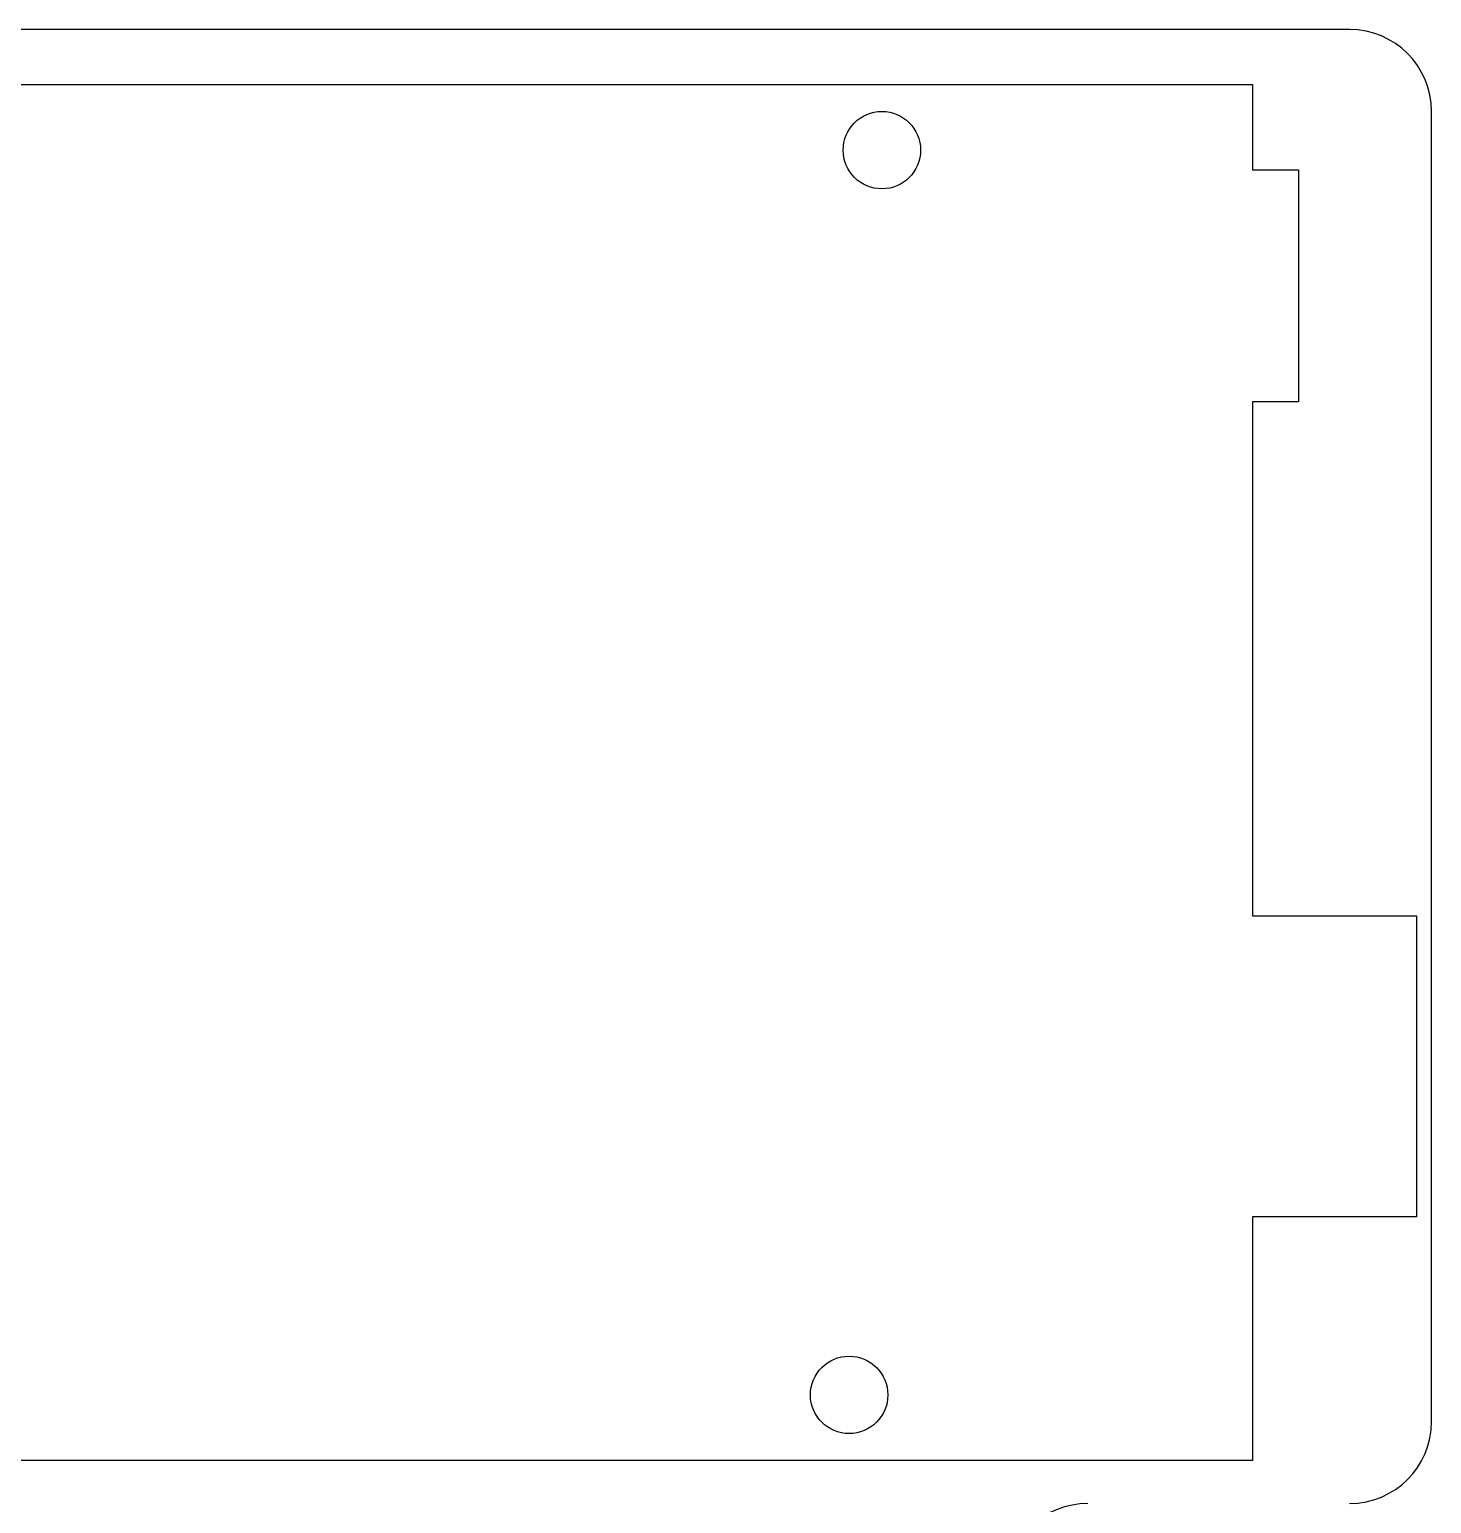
# Model space of a CAD drawing. Extents: x 1149 to 2391, y 365 to 532.
# Drawn here: x 1202.9 to 1257.2, y 423.9 to 481.1 of the extents above; entities that cross this region are included whole.
import ezdxf

# ---------------------------------------------------------------- set-up
doc = ezdxf.new("R2010")
doc.units = 0
doc.layers.get('0').update_dxf_attribs({"linetype": 'CONTINUOUS'})
doc.layers.add('LAYER_1', color=7, linetype='CONTINUOUS')

msp = doc.modelspace()

# ---------------------------------------------------------------- linework, layer by layer
at = {"color": 1}
for centre in [(1235.909, 476.39), (1234.639, 428.13)]:
    msp.add_circle(centre, 1.5, dxfattribs=at)
for centre, start, end in [((1254.039, 477.893), 360, 90), ((1254.039, 427.093), 270, 0), ((1243.892, 420.743), 90, 176.3933)]:
    msp.add_arc(centre, 3.175, start, end, dxfattribs=at)
at = {"layer": 'LAYER_1', "color": 1}
for points in [[(1254.04, 481.068, 0), (1253.61, 481.068, 0), (1253.16, 481.068, 0), (1252.68, 481.068, 0), (1252.18, 481.068, 0), (1251.66, 481.068, 0), (1251.11, 481.068, 0), (1250.54, 481.068, 0), (1249.95, 481.068, 0), (1249.34, 481.068, 0), (1248.71, 481.068, 0), (1248.05, 481.068, 0), (1247.38, 481.068, 0), (1246.69, 481.068, 0), (1245.98, 481.068, 0), (1245.24, 481.068, 0), (1244.5, 481.068, 0), (1243.73, 481.068, 0), (1242.94, 481.068, 0), (1242.14, 481.068, 0), (1241.32, 481.068, 0), (1240.49, 481.068, 0), (1239.64, 481.068, 0), (1238.77, 481.068, 0), (1237.89, 481.068, 0), (1237, 481.068, 0), (1236.09, 481.068, 0), (1235.17, 481.068, 0), (1234.24, 481.068, 0), (1233.29, 481.068, 0), (1232.33, 481.068, 0), (1231.36, 481.068, 0), (1230.38, 481.068, 0), (1229.39, 481.068, 0), (1228.38, 481.068, 0), (1227.37, 481.068, 0), (1226.35, 481.068, 0), (1225.32, 481.068, 0), (1224.28, 481.068, 0), (1223.23, 481.068, 0), (1222.17, 481.068, 0), (1221.11, 481.068, 0), (1220.04, 481.068, 0), (1218.97, 481.068, 0), (1217.89, 481.068, 0), (1216.8, 481.068, 0), (1215.71, 481.068, 0), (1214.61, 481.068, 0), (1213.51, 481.068, 0), (1212.41, 481.068, 0), (1211.3, 481.068, 0), (1210.19, 481.068, 0), (1209.08, 481.068, 0), (1207.96, 481.068, 0), (1206.85, 481.068, 0), (1205.73, 481.068, 0), (1204.62, 481.068, 0), (1203.5, 481.068, 0), (1202.38, 481.068, 0)], [(1257.21, 427.093, 0), (1257.21, 427.333, 0), (1257.21, 427.581, 0), (1257.21, 427.837, 0), (1257.21, 428.099, 0), (1257.21, 428.369, 0), (1257.21, 428.646, 0), (1257.21, 428.93, 0), (1257.21, 429.221, 0), (1257.21, 429.519, 0), (1257.21, 429.823, 0), (1257.21, 430.134, 0), (1257.21, 430.451, 0), (1257.21, 430.774, 0), (1257.21, 431.104, 0), (1257.21, 431.439, 0), (1257.21, 431.781, 0), (1257.21, 432.128, 0), (1257.21, 432.481, 0), (1257.21, 432.84, 0), (1257.21, 433.204, 0), (1257.21, 433.573, 0), (1257.21, 433.947, 0), (1257.21, 434.327, 0), (1257.21, 434.711, 0), (1257.21, 435.101, 0), (1257.21, 435.495, 0), (1257.21, 435.893, 0), (1257.21, 436.296, 0), (1257.21, 436.703, 0), (1257.21, 437.115, 0), (1257.21, 437.53, 0), (1257.21, 437.95, 0), (1257.21, 438.373, 0), (1257.21, 438.8, 0), (1257.21, 439.231, 0), (1257.21, 439.665, 0), (1257.21, 440.102, 0), (1257.21, 440.543, 0), (1257.21, 440.987, 0), (1257.21, 441.433, 0), (1257.21, 441.883, 0), (1257.21, 442.335, 0), (1257.21, 442.79, 0), (1257.21, 443.248, 0), (1257.21, 443.708, 0), (1257.21, 444.17, 0), (1257.21, 444.634, 0), (1257.21, 445.1, 0), (1257.21, 445.569, 0), (1257.21, 446.038, 0), (1257.21, 446.51, 0), (1257.21, 446.983, 0), (1257.21, 447.458, 0), (1257.21, 447.933, 0), (1257.21, 448.41, 0), (1257.21, 448.888, 0), (1257.21, 449.367, 0), (1257.21, 449.847, 0), (1257.21, 450.327, 0), (1257.21, 450.808, 0), (1257.21, 451.289, 0), (1257.21, 451.771, 0), (1257.21, 452.252, 0), (1257.21, 452.734, 0), (1257.21, 453.216, 0), (1257.21, 453.698, 0), (1257.21, 454.179, 0), (1257.21, 454.66, 0), (1257.21, 455.14, 0), (1257.21, 455.62, 0), (1257.21, 456.099, 0), (1257.21, 456.577, 0), (1257.21, 457.054, 0), (1257.21, 457.529, 0), (1257.21, 458.004, 0), (1257.21, 458.477, 0), (1257.21, 458.948, 0), (1257.21, 459.418, 0), (1257.21, 459.886, 0), (1257.21, 460.353, 0), (1257.21, 460.817, 0), (1257.21, 461.279, 0), (1257.21, 461.739, 0), (1257.21, 462.196, 0), (1257.21, 462.651, 0), (1257.21, 463.104, 0), (1257.21, 463.553, 0), (1257.21, 464, 0), (1257.21, 464.444, 0), (1257.21, 464.885, 0), (1257.21, 465.322, 0), (1257.21, 465.756, 0), (1257.21, 466.187, 0), (1257.21, 466.614, 0), (1257.21, 467.037, 0), (1257.21, 467.457, 0), (1257.21, 467.872, 0), (1257.21, 468.284, 0), (1257.21, 468.691, 0), (1257.21, 469.094, 0), (1257.21, 469.492, 0), (1257.21, 469.886, 0), (1257.21, 470.275, 0), (1257.21, 470.66, 0), (1257.21, 471.039, 0), (1257.21, 471.414, 0), (1257.21, 471.783, 0), (1257.21, 472.147, 0), (1257.21, 472.505, 0), (1257.21, 472.858, 0), (1257.21, 473.206, 0), (1257.21, 473.547, 0), (1257.21, 473.883, 0), (1257.21, 474.213, 0), (1257.21, 474.536, 0), (1257.21, 474.853, 0), (1257.21, 475.164, 0), (1257.21, 475.468, 0), (1257.21, 475.766, 0), (1257.21, 476.057, 0), (1257.21, 476.341, 0), (1257.21, 476.618, 0), (1257.21, 476.888, 0), (1257.21, 477.15, 0), (1257.21, 477.406, 0), (1257.21, 477.653, 0), (1257.21, 477.893, 0)]]:
    msp.add_polyline3d(points, dxfattribs=at)
at = {"layer": 'LAYER_1', "color": 5}
for points in [[(1202.43, 478.93, 0), (1203.6, 478.93, 0), (1204.77, 478.93, 0), (1205.94, 478.93, 0), (1207.1, 478.93, 0), (1208.26, 478.93, 0), (1209.42, 478.93, 0), (1210.57, 478.93, 0), (1211.72, 478.93, 0), (1212.87, 478.93, 0), (1214, 478.93, 0), (1215.13, 478.93, 0), (1216.25, 478.93, 0), (1217.37, 478.93, 0), (1218.48, 478.93, 0), (1219.57, 478.93, 0), (1220.66, 478.93, 0), (1221.74, 478.93, 0), (1222.81, 478.93, 0), (1223.86, 478.93, 0), (1224.91, 478.93, 0), (1225.94, 478.93, 0), (1226.96, 478.93, 0), (1227.96, 478.93, 0), (1228.95, 478.93, 0), (1229.93, 478.93, 0), (1230.89, 478.93, 0), (1231.83, 478.93, 0), (1232.76, 478.93, 0), (1233.67, 478.93, 0), (1234.56, 478.93, 0), (1235.43, 478.93, 0), (1236.29, 478.93, 0), (1237.13, 478.93, 0), (1237.94, 478.93, 0), (1238.74, 478.93, 0), (1239.51, 478.93, 0), (1240.26, 478.93, 0), (1240.99, 478.93, 0), (1241.7, 478.93, 0), (1242.38, 478.93, 0), (1243.04, 478.93, 0), (1243.68, 478.93, 0), (1244.29, 478.93, 0), (1244.87, 478.93, 0), (1245.43, 478.93, 0), (1245.96, 478.93, 0), (1246.46, 478.93, 0), (1246.93, 478.93, 0), (1247.38, 478.93, 0), (1247.79, 478.93, 0), (1248.18, 478.93, 0), (1248.54, 478.93, 0), (1248.86, 478.93, 0), (1249.15, 478.93, 0), (1249.41, 478.93, 0), (1249.64, 478.93, 0), (1249.84, 478.93, 0), (1250, 478.93, 0), (1250.12, 478.93, 0), (1250.21, 478.93, 0), (1250.27, 478.93, 0), (1250.28, 478.93, 0)], [(1250.28, 478.93, 0), (1250.28, 478.93, 0), (1250.28, 478.928, 0), (1250.28, 478.925, 0), (1250.28, 478.921, 0), (1250.28, 478.915, 0), (1250.28, 478.909, 0), (1250.28, 478.901, 0), (1250.28, 478.893, 0), (1250.28, 478.883, 0), (1250.28, 478.872, 0), (1250.28, 478.86, 0), (1250.28, 478.848, 0), (1250.28, 478.834, 0), (1250.28, 478.819, 0), (1250.28, 478.803, 0), (1250.28, 478.786, 0), (1250.28, 478.769, 0), (1250.28, 478.75, 0), (1250.28, 478.731, 0), (1250.28, 478.711, 0), (1250.28, 478.689, 0), (1250.28, 478.667, 0), (1250.28, 478.645, 0), (1250.28, 478.621, 0), (1250.28, 478.597, 0), (1250.28, 478.572, 0), (1250.28, 478.546, 0), (1250.28, 478.52, 0), (1250.28, 478.493, 0), (1250.28, 478.465, 0), (1250.28, 478.436, 0), (1250.28, 478.407, 0), (1250.28, 478.377, 0), (1250.28, 478.347, 0), (1250.28, 478.316, 0), (1250.28, 478.285, 0), (1250.28, 478.253, 0), (1250.28, 478.22, 0), (1250.28, 478.188, 0), (1250.28, 478.154, 0), (1250.28, 478.12, 0), (1250.28, 478.086, 0), (1250.28, 478.051, 0), (1250.28, 478.016, 0), (1250.28, 477.981, 0), (1250.28, 477.945, 0), (1250.28, 477.908, 0), (1250.28, 477.872, 0), (1250.28, 477.835, 0), (1250.28, 477.798, 0), (1250.28, 477.761, 0), (1250.28, 477.723, 0), (1250.28, 477.685, 0), (1250.28, 477.647, 0), (1250.28, 477.609, 0), (1250.28, 477.571, 0), (1250.28, 477.532, 0), (1250.28, 477.493, 0), (1250.28, 477.455, 0), (1250.28, 477.416, 0), (1250.28, 477.377, 0), (1250.28, 477.338, 0), (1250.28, 477.299, 0), (1250.28, 477.26, 0), (1250.28, 477.221, 0), (1250.28, 477.182, 0), (1250.28, 477.143, 0), (1250.28, 477.104, 0), (1250.28, 477.065, 0), (1250.28, 477.027, 0), (1250.28, 476.988, 0), (1250.28, 476.95, 0), (1250.28, 476.912, 0), (1250.28, 476.874, 0), (1250.28, 476.836, 0), (1250.28, 476.798, 0), (1250.28, 476.761, 0), (1250.28, 476.724, 0), (1250.28, 476.687, 0), (1250.28, 476.65, 0), (1250.28, 476.614, 0), (1250.28, 476.578, 0), (1250.28, 476.543, 0), (1250.28, 476.508, 0), (1250.28, 476.473, 0), (1250.28, 476.439, 0), (1250.28, 476.405, 0), (1250.28, 476.371, 0), (1250.28, 476.338, 0), (1250.28, 476.306, 0), (1250.28, 476.274, 0), (1250.28, 476.243, 0), (1250.28, 476.212, 0), (1250.28, 476.181, 0), (1250.28, 476.152, 0), (1250.28, 476.123, 0), (1250.28, 476.094, 0), (1250.28, 476.066, 0), (1250.28, 476.039, 0), (1250.28, 476.013, 0), (1250.28, 475.987, 0), (1250.28, 475.962, 0), (1250.28, 475.938, 0), (1250.28, 475.914, 0), (1250.28, 475.891, 0), (1250.28, 475.869, 0), (1250.28, 475.848, 0), (1250.28, 475.828, 0), (1250.28, 475.809, 0), (1250.28, 475.79, 0), (1250.28, 475.772, 0), (1250.28, 475.756, 0), (1250.28, 475.74, 0), (1250.28, 475.725, 0), (1250.28, 475.711, 0), (1250.28, 475.698, 0), (1250.28, 475.687, 0), (1250.28, 475.676, 0), (1250.28, 475.666, 0), (1250.28, 475.657, 0), (1250.28, 475.65, 0), (1250.28, 475.643, 0), (1250.28, 475.638, 0), (1250.28, 475.634, 0), (1250.28, 475.631, 0), (1250.28, 475.629, 0), (1250.28, 475.628, 0)], [(1250.28, 475.628, 0), (1250.29, 475.628, 0), (1250.29, 475.628, 0), (1250.29, 475.628, 0), (1250.29, 475.628, 0), (1250.29, 475.628, 0), (1250.3, 475.628, 0), (1250.3, 475.628, 0), (1250.31, 475.628, 0), (1250.31, 475.628, 0), (1250.32, 475.628, 0), (1250.32, 475.628, 0), (1250.33, 475.628, 0), (1250.34, 475.628, 0), (1250.34, 475.628, 0), (1250.35, 475.628, 0), (1250.36, 475.628, 0), (1250.37, 475.628, 0), (1250.38, 475.628, 0), (1250.39, 475.628, 0), (1250.4, 475.628, 0), (1250.41, 475.628, 0), (1250.43, 475.628, 0), (1250.44, 475.628, 0), (1250.45, 475.628, 0), (1250.46, 475.628, 0), (1250.48, 475.628, 0), (1250.49, 475.628, 0), (1250.51, 475.628, 0), (1250.52, 475.628, 0), (1250.54, 475.628, 0), (1250.55, 475.628, 0), (1250.57, 475.628, 0), (1250.58, 475.628, 0), (1250.6, 475.628, 0), (1250.62, 475.628, 0), (1250.63, 475.628, 0), (1250.65, 475.628, 0), (1250.67, 475.628, 0), (1250.68, 475.628, 0), (1250.7, 475.628, 0), (1250.72, 475.628, 0), (1250.74, 475.628, 0), (1250.76, 475.628, 0), (1250.78, 475.628, 0), (1250.8, 475.628, 0), (1250.82, 475.628, 0), (1250.83, 475.628, 0), (1250.85, 475.628, 0), (1250.87, 475.628, 0), (1250.89, 475.628, 0), (1250.91, 475.628, 0), (1250.93, 475.628, 0), (1250.96, 475.628, 0), (1250.98, 475.628, 0), (1251, 475.628, 0), (1251.02, 475.628, 0), (1251.04, 475.628, 0), (1251.06, 475.628, 0), (1251.08, 475.628, 0), (1251.1, 475.628, 0), (1251.12, 475.628, 0), (1251.14, 475.628, 0), (1251.16, 475.628, 0), (1251.18, 475.628, 0), (1251.21, 475.628, 0), (1251.23, 475.628, 0), (1251.25, 475.628, 0), (1251.27, 475.628, 0), (1251.29, 475.628, 0), (1251.31, 475.628, 0), (1251.33, 475.628, 0), (1251.35, 475.628, 0), (1251.37, 475.628, 0), (1251.39, 475.628, 0), (1251.41, 475.628, 0), (1251.43, 475.628, 0), (1251.45, 475.628, 0), (1251.47, 475.628, 0), (1251.49, 475.628, 0), (1251.51, 475.628, 0), (1251.53, 475.628, 0), (1251.55, 475.628, 0), (1251.57, 475.628, 0), (1251.59, 475.628, 0), (1251.61, 475.628, 0), (1251.63, 475.628, 0), (1251.64, 475.628, 0), (1251.66, 475.628, 0), (1251.68, 475.628, 0), (1251.7, 475.628, 0), (1251.71, 475.628, 0), (1251.73, 475.628, 0), (1251.75, 475.628, 0), (1251.76, 475.628, 0), (1251.78, 475.628, 0), (1251.8, 475.628, 0), (1251.81, 475.628, 0), (1251.83, 475.628, 0), (1251.84, 475.628, 0), (1251.86, 475.628, 0), (1251.87, 475.628, 0), (1251.88, 475.628, 0), (1251.9, 475.628, 0), (1251.91, 475.628, 0), (1251.92, 475.628, 0), (1251.93, 475.628, 0), (1251.94, 475.628, 0), (1251.96, 475.628, 0), (1251.97, 475.628, 0), (1251.98, 475.628, 0), (1251.98, 475.628, 0), (1251.99, 475.628, 0), (1252, 475.628, 0), (1252.01, 475.628, 0), (1252.02, 475.628, 0), (1252.02, 475.628, 0), (1252.03, 475.628, 0), (1252.04, 475.628, 0), (1252.04, 475.628, 0), (1252.05, 475.628, 0), (1252.05, 475.628, 0), (1252.05, 475.628, 0), (1252.06, 475.628, 0), (1252.06, 475.628, 0), (1252.06, 475.628, 0), (1252.06, 475.628, 0), (1252.06, 475.628, 0)], [(1252.06, 475.628, 0), (1252.06, 475.627, 0), (1252.06, 475.622, 0), (1252.06, 475.613, 0), (1252.06, 475.602, 0), (1252.06, 475.588, 0), (1252.06, 475.57, 0), (1252.06, 475.549, 0), (1252.06, 475.526, 0), (1252.06, 475.499, 0), (1252.06, 475.47, 0), (1252.06, 475.438, 0), (1252.06, 475.403, 0), (1252.06, 475.365, 0), (1252.06, 475.324, 0), (1252.06, 475.282, 0), (1252.06, 475.236, 0), (1252.06, 475.188, 0), (1252.06, 475.138, 0), (1252.06, 475.085, 0), (1252.06, 475.029, 0), (1252.06, 474.972, 0), (1252.06, 474.912, 0), (1252.06, 474.85, 0), (1252.06, 474.786, 0), (1252.06, 474.72, 0), (1252.06, 474.652, 0), (1252.06, 474.582, 0), (1252.06, 474.51, 0), (1252.06, 474.436, 0), (1252.06, 474.36, 0), (1252.06, 474.282, 0), (1252.06, 474.203, 0), (1252.06, 474.122, 0), (1252.06, 474.04, 0), (1252.06, 473.956, 0), (1252.06, 473.87, 0), (1252.06, 473.783, 0), (1252.06, 473.695, 0), (1252.06, 473.605, 0), (1252.06, 473.514, 0), (1252.06, 473.422, 0), (1252.06, 473.328, 0), (1252.06, 473.234, 0), (1252.06, 473.138, 0), (1252.06, 473.041, 0), (1252.06, 472.944, 0), (1252.06, 472.845, 0), (1252.06, 472.746, 0), (1252.06, 472.645, 0), (1252.06, 472.544, 0), (1252.06, 472.443, 0), (1252.06, 472.34, 0), (1252.06, 472.237, 0), (1252.06, 472.134, 0), (1252.06, 472.03, 0), (1252.06, 471.925, 0), (1252.06, 471.82, 0), (1252.06, 471.715, 0), (1252.06, 471.609, 0), (1252.06, 471.504, 0), (1252.06, 471.398, 0), (1252.06, 471.292, 0), (1252.06, 471.185, 0), (1252.06, 471.079, 0), (1252.06, 470.973, 0), (1252.06, 470.867, 0), (1252.06, 470.761, 0), (1252.06, 470.655, 0), (1252.06, 470.55, 0), (1252.06, 470.444, 0), (1252.06, 470.339, 0), (1252.06, 470.235, 0), (1252.06, 470.131, 0), (1252.06, 470.027, 0), (1252.06, 469.924, 0), (1252.06, 469.822, 0), (1252.06, 469.72, 0), (1252.06, 469.619, 0), (1252.06, 469.519, 0), (1252.06, 469.419, 0), (1252.06, 469.321, 0), (1252.06, 469.223, 0), (1252.06, 469.126, 0), (1252.06, 469.031, 0), (1252.06, 468.936, 0), (1252.06, 468.843, 0), (1252.06, 468.75, 0), (1252.06, 468.659, 0), (1252.06, 468.57, 0), (1252.06, 468.481, 0), (1252.06, 468.394, 0), (1252.06, 468.309, 0), (1252.06, 468.225, 0), (1252.06, 468.142, 0), (1252.06, 468.061, 0), (1252.06, 467.982, 0), (1252.06, 467.905, 0), (1252.06, 467.829, 0), (1252.06, 467.755, 0), (1252.06, 467.683, 0), (1252.06, 467.613, 0), (1252.06, 467.544, 0), (1252.06, 467.478, 0), (1252.06, 467.414, 0), (1252.06, 467.352, 0), (1252.06, 467.293, 0), (1252.06, 467.235, 0), (1252.06, 467.18, 0), (1252.06, 467.127, 0), (1252.06, 467.077, 0), (1252.06, 467.029, 0), (1252.06, 466.983, 0), (1252.06, 466.94, 0), (1252.06, 466.9, 0), (1252.06, 466.862, 0), (1252.06, 466.827, 0), (1252.06, 466.795, 0), (1252.06, 466.765, 0), (1252.06, 466.739, 0), (1252.06, 466.715, 0), (1252.06, 466.695, 0), (1252.06, 466.677, 0), (1252.06, 466.663, 0), (1252.06, 466.651, 0), (1252.06, 466.643, 0), (1252.06, 466.638, 0), (1252.06, 466.636, 0)], [(1252.06, 466.636, 0), (1252.06, 466.636, 0), (1252.06, 466.636, 0), (1252.06, 466.636, 0), (1252.06, 466.636, 0), (1252.05, 466.636, 0), (1252.05, 466.636, 0), (1252.05, 466.636, 0), (1252.04, 466.636, 0), (1252.04, 466.636, 0), (1252.03, 466.636, 0), (1252.02, 466.636, 0), (1252.02, 466.636, 0), (1252.01, 466.636, 0), (1252, 466.636, 0), (1251.99, 466.636, 0), (1251.98, 466.636, 0), (1251.98, 466.636, 0), (1251.97, 466.636, 0), (1251.96, 466.636, 0), (1251.94, 466.636, 0), (1251.93, 466.636, 0), (1251.92, 466.636, 0), (1251.91, 466.636, 0), (1251.9, 466.636, 0), (1251.88, 466.636, 0), (1251.87, 466.636, 0), (1251.86, 466.636, 0), (1251.84, 466.636, 0), (1251.83, 466.636, 0), (1251.81, 466.636, 0), (1251.8, 466.636, 0), (1251.78, 466.636, 0), (1251.76, 466.636, 0), (1251.75, 466.636, 0), (1251.73, 466.636, 0), (1251.71, 466.636, 0), (1251.7, 466.636, 0), (1251.68, 466.636, 0), (1251.66, 466.636, 0), (1251.64, 466.636, 0), (1251.63, 466.636, 0), (1251.61, 466.636, 0), (1251.59, 466.636, 0), (1251.57, 466.636, 0), (1251.55, 466.636, 0), (1251.53, 466.636, 0), (1251.51, 466.636, 0), (1251.49, 466.636, 0), (1251.47, 466.636, 0), (1251.45, 466.636, 0), (1251.43, 466.636, 0), (1251.41, 466.636, 0), (1251.39, 466.636, 0), (1251.37, 466.636, 0), (1251.35, 466.636, 0), (1251.33, 466.636, 0), (1251.31, 466.636, 0), (1251.29, 466.636, 0), (1251.27, 466.636, 0), (1251.25, 466.636, 0), (1251.23, 466.636, 0), (1251.21, 466.636, 0), (1251.18, 466.636, 0), (1251.16, 466.636, 0), (1251.14, 466.636, 0), (1251.12, 466.636, 0), (1251.1, 466.636, 0), (1251.08, 466.636, 0), (1251.06, 466.636, 0), (1251.04, 466.636, 0), (1251.02, 466.636, 0), (1251, 466.636, 0), (1250.98, 466.636, 0), (1250.96, 466.636, 0), (1250.93, 466.636, 0), (1250.91, 466.636, 0), (1250.89, 466.636, 0), (1250.87, 466.636, 0), (1250.85, 466.636, 0), (1250.83, 466.636, 0), (1250.82, 466.636, 0), (1250.8, 466.636, 0), (1250.78, 466.636, 0), (1250.76, 466.636, 0), (1250.74, 466.636, 0), (1250.72, 466.636, 0), (1250.7, 466.636, 0), (1250.68, 466.636, 0), (1250.67, 466.636, 0), (1250.65, 466.636, 0), (1250.63, 466.636, 0), (1250.62, 466.636, 0), (1250.6, 466.636, 0), (1250.58, 466.636, 0), (1250.57, 466.636, 0), (1250.55, 466.636, 0), (1250.54, 466.636, 0), (1250.52, 466.636, 0), (1250.51, 466.636, 0), (1250.49, 466.636, 0), (1250.48, 466.636, 0), (1250.46, 466.636, 0), (1250.45, 466.636, 0), (1250.44, 466.636, 0), (1250.43, 466.636, 0), (1250.41, 466.636, 0), (1250.4, 466.636, 0), (1250.39, 466.636, 0), (1250.38, 466.636, 0), (1250.37, 466.636, 0), (1250.36, 466.636, 0), (1250.35, 466.636, 0), (1250.34, 466.636, 0), (1250.34, 466.636, 0), (1250.33, 466.636, 0), (1250.32, 466.636, 0), (1250.32, 466.636, 0), (1250.31, 466.636, 0), (1250.31, 466.636, 0), (1250.3, 466.636, 0), (1250.3, 466.636, 0), (1250.29, 466.636, 0), (1250.29, 466.636, 0), (1250.29, 466.636, 0), (1250.29, 466.636, 0), (1250.29, 466.636, 0), (1250.28, 466.636, 0)], [(1250.28, 466.636, 0), (1250.28, 466.633, 0), (1250.28, 466.622, 0), (1250.28, 466.604, 0), (1250.28, 466.578, 0), (1250.28, 466.546, 0), (1250.28, 466.507, 0), (1250.28, 466.461, 0), (1250.28, 466.409, 0), (1250.28, 466.35, 0), (1250.28, 466.285, 0), (1250.28, 466.214, 0), (1250.28, 466.136, 0), (1250.28, 466.052, 0), (1250.28, 465.963, 0), (1250.28, 465.868, 0), (1250.28, 465.767, 0), (1250.28, 465.66, 0), (1250.28, 465.548, 0), (1250.28, 465.431, 0), (1250.28, 465.309, 0), (1250.28, 465.181, 0), (1250.28, 465.049, 0), (1250.28, 464.911, 0), (1250.28, 464.769, 0), (1250.28, 464.623, 0), (1250.28, 464.472, 0), (1250.28, 464.316, 0), (1250.28, 464.156, 0), (1250.28, 463.992, 0), (1250.28, 463.824, 0), (1250.28, 463.652, 0), (1250.28, 463.477, 0), (1250.28, 463.297, 0), (1250.28, 463.114, 0), (1250.28, 462.928, 0), (1250.28, 462.738, 0), (1250.28, 462.545, 0), (1250.28, 462.349, 0), (1250.28, 462.15, 0), (1250.28, 461.949, 0), (1250.28, 461.744, 0), (1250.28, 461.537, 0), (1250.28, 461.327, 0), (1250.28, 461.115, 0), (1250.28, 460.9, 0), (1250.28, 460.684, 0), (1250.28, 460.465, 0), (1250.28, 460.245, 0), (1250.28, 460.022, 0), (1250.28, 459.798, 0), (1250.28, 459.573, 0), (1250.28, 459.346, 0), (1250.28, 459.117, 0), (1250.28, 458.888, 0), (1250.28, 458.657, 0), (1250.28, 458.425, 0), (1250.28, 458.192, 0), (1250.28, 457.959, 0), (1250.28, 457.725, 0), (1250.28, 457.49, 0), (1250.28, 457.256, 0), (1250.28, 457.02, 0), (1250.28, 456.785, 0), (1250.28, 456.549, 0), (1250.28, 456.314, 0), (1250.28, 456.079, 0), (1250.28, 455.844, 0), (1250.28, 455.609, 0), (1250.28, 455.375, 0), (1250.28, 455.142, 0), (1250.28, 454.909, 0), (1250.28, 454.677, 0), (1250.28, 454.447, 0), (1250.28, 454.217, 0), (1250.28, 453.988, 0), (1250.28, 453.761, 0), (1250.28, 453.536, 0), (1250.28, 453.312, 0), (1250.28, 453.089, 0), (1250.28, 452.869, 0), (1250.28, 452.65, 0), (1250.28, 452.434, 0), (1250.28, 452.219, 0), (1250.28, 452.007, 0), (1250.28, 451.797, 0), (1250.28, 451.59, 0), (1250.28, 451.386, 0), (1250.28, 451.184, 0), (1250.28, 450.985, 0), (1250.28, 450.789, 0), (1250.28, 450.596, 0), (1250.28, 450.406, 0), (1250.28, 450.22, 0), (1250.28, 450.037, 0), (1250.28, 449.857, 0), (1250.28, 449.682, 0), (1250.28, 449.51, 0), (1250.28, 449.342, 0), (1250.28, 449.178, 0), (1250.28, 449.018, 0), (1250.28, 448.863, 0), (1250.28, 448.711, 0), (1250.28, 448.565, 0), (1250.28, 448.423, 0), (1250.28, 448.285, 0), (1250.28, 448.153, 0), (1250.28, 448.025, 0), (1250.28, 447.903, 0), (1250.28, 447.786, 0), (1250.28, 447.674, 0), (1250.28, 447.567, 0), (1250.28, 447.466, 0), (1250.28, 447.371, 0), (1250.28, 447.282, 0), (1250.28, 447.198, 0), (1250.28, 447.121, 0), (1250.28, 447.049, 0), (1250.28, 446.984, 0), (1250.28, 446.925, 0), (1250.28, 446.873, 0), (1250.28, 446.827, 0), (1250.28, 446.788, 0), (1250.28, 446.756, 0), (1250.28, 446.731, 0), (1250.28, 446.712, 0), (1250.28, 446.701, 0), (1250.28, 446.698, 0)], [(1250.28, 446.698, 0), (1250.29, 446.698, 0), (1250.29, 446.698, 0), (1250.3, 446.698, 0), (1250.3, 446.698, 0), (1250.31, 446.698, 0), (1250.33, 446.698, 0), (1250.34, 446.698, 0), (1250.36, 446.698, 0), (1250.38, 446.698, 0), (1250.4, 446.698, 0), (1250.42, 446.698, 0), (1250.44, 446.698, 0), (1250.47, 446.698, 0), (1250.5, 446.698, 0), (1250.53, 446.698, 0), (1250.56, 446.698, 0), (1250.6, 446.698, 0), (1250.63, 446.698, 0), (1250.67, 446.698, 0), (1250.71, 446.698, 0), (1250.75, 446.698, 0), (1250.79, 446.698, 0), (1250.83, 446.698, 0), (1250.88, 446.698, 0), (1250.93, 446.698, 0), (1250.97, 446.698, 0), (1251.02, 446.698, 0), (1251.07, 446.698, 0), (1251.13, 446.698, 0), (1251.18, 446.698, 0), (1251.24, 446.698, 0), (1251.29, 446.698, 0), (1251.35, 446.698, 0), (1251.41, 446.698, 0), (1251.47, 446.698, 0), (1251.53, 446.698, 0), (1251.59, 446.698, 0), (1251.65, 446.698, 0), (1251.71, 446.698, 0), (1251.78, 446.698, 0), (1251.84, 446.698, 0), (1251.91, 446.698, 0), (1251.98, 446.698, 0), (1252.04, 446.698, 0), (1252.11, 446.698, 0), (1252.18, 446.698, 0), (1252.25, 446.698, 0), (1252.32, 446.698, 0), (1252.39, 446.698, 0), (1252.46, 446.698, 0), (1252.53, 446.698, 0), (1252.61, 446.698, 0), (1252.68, 446.698, 0), (1252.75, 446.698, 0), (1252.83, 446.698, 0), (1252.9, 446.698, 0), (1252.97, 446.698, 0), (1253.05, 446.698, 0), (1253.12, 446.698, 0), (1253.2, 446.698, 0), (1253.27, 446.698, 0), (1253.35, 446.698, 0), (1253.42, 446.698, 0), (1253.5, 446.698, 0), (1253.57, 446.698, 0), (1253.65, 446.698, 0), (1253.72, 446.698, 0), (1253.8, 446.698, 0), (1253.87, 446.698, 0), (1253.95, 446.698, 0), (1254.02, 446.698, 0), (1254.09, 446.698, 0), (1254.17, 446.698, 0), (1254.24, 446.698, 0), (1254.31, 446.698, 0), (1254.39, 446.698, 0), (1254.46, 446.698, 0), (1254.53, 446.698, 0), (1254.6, 446.698, 0), (1254.67, 446.698, 0), (1254.74, 446.698, 0), (1254.81, 446.698, 0), (1254.88, 446.698, 0), (1254.94, 446.698, 0), (1255.01, 446.698, 0), (1255.08, 446.698, 0), (1255.14, 446.698, 0), (1255.21, 446.698, 0), (1255.27, 446.698, 0), (1255.33, 446.698, 0), (1255.39, 446.698, 0), (1255.45, 446.698, 0), (1255.51, 446.698, 0), (1255.57, 446.698, 0), (1255.63, 446.698, 0), (1255.68, 446.698, 0), (1255.74, 446.698, 0), (1255.79, 446.698, 0), (1255.84, 446.698, 0), (1255.9, 446.698, 0), (1255.95, 446.698, 0), (1255.99, 446.698, 0), (1256.04, 446.698, 0), (1256.09, 446.698, 0), (1256.13, 446.698, 0), (1256.17, 446.698, 0), (1256.21, 446.698, 0), (1256.25, 446.698, 0), (1256.29, 446.698, 0), (1256.32, 446.698, 0), (1256.36, 446.698, 0), (1256.39, 446.698, 0), (1256.42, 446.698, 0), (1256.45, 446.698, 0), (1256.48, 446.698, 0), (1256.5, 446.698, 0), (1256.52, 446.698, 0), (1256.54, 446.698, 0), (1256.56, 446.698, 0), (1256.58, 446.698, 0), (1256.59, 446.698, 0), (1256.61, 446.698, 0), (1256.62, 446.698, 0), (1256.62, 446.698, 0), (1256.63, 446.698, 0), (1256.63, 446.698, 0), (1256.63, 446.698, 0)], [(1256.63, 446.698, 0), (1256.63, 446.696, 0), (1256.63, 446.689, 0), (1256.63, 446.679, 0), (1256.63, 446.664, 0), (1256.63, 446.645, 0), (1256.63, 446.622, 0), (1256.63, 446.595, 0), (1256.63, 446.565, 0), (1256.63, 446.53, 0), (1256.63, 446.492, 0), (1256.63, 446.45, 0), (1256.63, 446.405, 0), (1256.63, 446.356, 0), (1256.63, 446.304, 0), (1256.63, 446.248, 0), (1256.63, 446.189, 0), (1256.63, 446.127, 0), (1256.63, 446.062, 0), (1256.63, 445.993, 0), (1256.63, 445.921, 0), (1256.63, 445.847, 0), (1256.63, 445.769, 0), (1256.63, 445.689, 0), (1256.63, 445.606, 0), (1256.63, 445.52, 0), (1256.63, 445.432, 0), (1256.63, 445.341, 0), (1256.63, 445.247, 0), (1256.63, 445.152, 0), (1256.63, 445.053, 0), (1256.63, 444.953, 0), (1256.63, 444.85, 0), (1256.63, 444.745, 0), (1256.63, 444.638, 0), (1256.63, 444.529, 0), (1256.63, 444.418, 0), (1256.63, 444.306, 0), (1256.63, 444.191, 0), (1256.63, 444.075, 0), (1256.63, 443.957, 0), (1256.63, 443.837, 0), (1256.63, 443.716, 0), (1256.63, 443.593, 0), (1256.63, 443.469, 0), (1256.63, 443.344, 0), (1256.63, 443.217, 0), (1256.63, 443.089, 0), (1256.63, 442.96, 0), (1256.63, 442.83, 0), (1256.63, 442.699, 0), (1256.63, 442.567, 0), (1256.63, 442.435, 0), (1256.63, 442.301, 0), (1256.63, 442.167, 0), (1256.63, 442.032, 0), (1256.63, 441.896, 0), (1256.63, 441.76, 0), (1256.63, 441.624, 0), (1256.63, 441.487, 0), (1256.63, 441.35, 0), (1256.63, 441.212, 0), (1256.63, 441.075, 0), (1256.63, 440.937, 0), (1256.63, 440.8, 0), (1256.63, 440.662, 0), (1256.63, 440.524, 0), (1256.63, 440.387, 0), (1256.63, 440.25, 0), (1256.63, 440.113, 0), (1256.63, 439.976, 0), (1256.63, 439.84, 0), (1256.63, 439.705, 0), (1256.63, 439.57, 0), (1256.63, 439.436, 0), (1256.63, 439.302, 0), (1256.63, 439.169, 0), (1256.63, 439.037, 0), (1256.63, 438.906, 0), (1256.63, 438.776, 0), (1256.63, 438.648, 0), (1256.63, 438.52, 0), (1256.63, 438.393, 0), (1256.63, 438.268, 0), (1256.63, 438.144, 0), (1256.63, 438.021, 0), (1256.63, 437.9, 0), (1256.63, 437.78, 0), (1256.63, 437.662, 0), (1256.63, 437.546, 0), (1256.63, 437.431, 0), (1256.63, 437.318, 0), (1256.63, 437.207, 0), (1256.63, 437.099, 0), (1256.63, 436.992, 0), (1256.63, 436.887, 0), (1256.63, 436.784, 0), (1256.63, 436.683, 0), (1256.63, 436.585, 0), (1256.63, 436.489, 0), (1256.63, 436.396, 0), (1256.63, 436.305, 0), (1256.63, 436.217, 0), (1256.63, 436.131, 0), (1256.63, 436.048, 0), (1256.63, 435.967, 0), (1256.63, 435.89, 0), (1256.63, 435.815, 0), (1256.63, 435.744, 0), (1256.63, 435.675, 0), (1256.63, 435.61, 0), (1256.63, 435.548, 0), (1256.63, 435.489, 0), (1256.63, 435.433, 0), (1256.63, 435.381, 0), (1256.63, 435.332, 0), (1256.63, 435.286, 0), (1256.63, 435.245, 0), (1256.63, 435.206, 0), (1256.63, 435.172, 0), (1256.63, 435.141, 0), (1256.63, 435.115, 0), (1256.63, 435.092, 0), (1256.63, 435.073, 0), (1256.63, 435.058, 0), (1256.63, 435.048, 0), (1256.63, 435.041, 0), (1256.63, 435.039, 0)], [(1256.63, 435.039, 0), (1256.63, 435.039, 0), (1256.63, 435.039, 0), (1256.62, 435.039, 0), (1256.62, 435.039, 0), (1256.61, 435.039, 0), (1256.59, 435.039, 0), (1256.58, 435.039, 0), (1256.56, 435.039, 0), (1256.54, 435.039, 0), (1256.52, 435.039, 0), (1256.5, 435.039, 0), (1256.48, 435.039, 0), (1256.45, 435.039, 0), (1256.42, 435.039, 0), (1256.39, 435.039, 0), (1256.36, 435.039, 0), (1256.32, 435.039, 0), (1256.29, 435.039, 0), (1256.25, 435.039, 0), (1256.21, 435.039, 0), (1256.17, 435.039, 0), (1256.13, 435.039, 0), (1256.09, 435.039, 0), (1256.04, 435.039, 0), (1255.99, 435.039, 0), (1255.95, 435.039, 0), (1255.9, 435.039, 0), (1255.84, 435.039, 0), (1255.79, 435.039, 0), (1255.74, 435.039, 0), (1255.68, 435.039, 0), (1255.63, 435.039, 0), (1255.57, 435.039, 0), (1255.51, 435.039, 0), (1255.45, 435.039, 0), (1255.39, 435.039, 0), (1255.33, 435.039, 0), (1255.27, 435.039, 0), (1255.21, 435.039, 0), (1255.14, 435.039, 0), (1255.08, 435.039, 0), (1255.01, 435.039, 0), (1254.94, 435.039, 0), (1254.88, 435.039, 0), (1254.81, 435.039, 0), (1254.74, 435.039, 0), (1254.67, 435.039, 0), (1254.6, 435.039, 0), (1254.53, 435.039, 0), (1254.46, 435.039, 0), (1254.39, 435.039, 0), (1254.31, 435.039, 0), (1254.24, 435.039, 0), (1254.17, 435.039, 0), (1254.09, 435.039, 0), (1254.02, 435.039, 0), (1253.95, 435.039, 0), (1253.87, 435.039, 0), (1253.8, 435.039, 0), (1253.72, 435.039, 0), (1253.65, 435.039, 0), (1253.57, 435.039, 0), (1253.5, 435.039, 0), (1253.42, 435.039, 0), (1253.35, 435.039, 0), (1253.27, 435.039, 0), (1253.2, 435.039, 0), (1253.12, 435.039, 0), (1253.05, 435.039, 0), (1252.97, 435.039, 0), (1252.9, 435.039, 0), (1252.83, 435.039, 0), (1252.75, 435.039, 0), (1252.68, 435.039, 0), (1252.61, 435.039, 0), (1252.53, 435.039, 0), (1252.46, 435.039, 0), (1252.39, 435.039, 0), (1252.32, 435.039, 0), (1252.25, 435.039, 0), (1252.18, 435.039, 0), (1252.11, 435.039, 0), (1252.04, 435.039, 0), (1251.98, 435.039, 0), (1251.91, 435.039, 0), (1251.84, 435.039, 0), (1251.78, 435.039, 0), (1251.71, 435.039, 0), (1251.65, 435.039, 0), (1251.59, 435.039, 0), (1251.53, 435.039, 0), (1251.47, 435.039, 0), (1251.41, 435.039, 0), (1251.35, 435.039, 0), (1251.29, 435.039, 0), (1251.24, 435.039, 0), (1251.18, 435.039, 0), (1251.13, 435.039, 0), (1251.07, 435.039, 0), (1251.02, 435.039, 0), (1250.97, 435.039, 0), (1250.93, 435.039, 0), (1250.88, 435.039, 0), (1250.83, 435.039, 0), (1250.79, 435.039, 0), (1250.75, 435.039, 0), (1250.71, 435.039, 0), (1250.67, 435.039, 0), (1250.63, 435.039, 0), (1250.6, 435.039, 0), (1250.56, 435.039, 0), (1250.53, 435.039, 0), (1250.5, 435.039, 0), (1250.47, 435.039, 0), (1250.44, 435.039, 0), (1250.42, 435.039, 0), (1250.4, 435.039, 0), (1250.38, 435.039, 0), (1250.36, 435.039, 0), (1250.34, 435.039, 0), (1250.33, 435.039, 0), (1250.31, 435.039, 0), (1250.3, 435.039, 0), (1250.3, 435.039, 0), (1250.29, 435.039, 0), (1250.29, 435.039, 0), (1250.28, 435.039, 0)], [(1250.28, 435.039, 0), (1250.28, 435.037, 0), (1250.28, 435.032, 0), (1250.28, 435.024, 0), (1250.28, 435.012, 0), (1250.28, 434.996, 0), (1250.28, 434.978, 0), (1250.28, 434.956, 0), (1250.28, 434.931, 0), (1250.28, 434.904, 0), (1250.28, 434.873, 0), (1250.28, 434.839, 0), (1250.28, 434.802, 0), (1250.28, 434.762, 0), (1250.28, 434.72, 0), (1250.28, 434.675, 0), (1250.28, 434.627, 0), (1250.28, 434.577, 0), (1250.28, 434.524, 0), (1250.28, 434.468, 0), (1250.28, 434.41, 0), (1250.28, 434.35, 0), (1250.28, 434.287, 0), (1250.28, 434.222, 0), (1250.28, 434.154, 0), (1250.28, 434.085, 0), (1250.28, 434.013, 0), (1250.28, 433.94, 0), (1250.28, 433.864, 0), (1250.28, 433.786, 0), (1250.28, 433.707, 0), (1250.28, 433.625, 0), (1250.28, 433.542, 0), (1250.28, 433.457, 0), (1250.28, 433.37, 0), (1250.28, 433.282, 0), (1250.28, 433.192, 0), (1250.28, 433.101, 0), (1250.28, 433.008, 0), (1250.28, 432.913, 0), (1250.28, 432.818, 0), (1250.28, 432.721, 0), (1250.28, 432.623, 0), (1250.28, 432.523, 0), (1250.28, 432.423, 0), (1250.28, 432.321, 0), (1250.28, 432.218, 0), (1250.28, 432.115, 0), (1250.28, 432.01, 0), (1250.28, 431.905, 0), (1250.28, 431.799, 0), (1250.28, 431.692, 0), (1250.28, 431.584, 0), (1250.28, 431.476, 0), (1250.28, 431.367, 0), (1250.28, 431.258, 0), (1250.28, 431.148, 0), (1250.28, 431.038, 0), (1250.28, 430.927, 0), (1250.28, 430.816, 0), (1250.28, 430.705, 0), (1250.28, 430.594, 0), (1250.28, 430.482, 0), (1250.28, 430.371, 0), (1250.28, 430.259, 0), (1250.28, 430.147, 0), (1250.28, 430.036, 0), (1250.28, 429.925, 0), (1250.28, 429.813, 0), (1250.28, 429.703, 0), (1250.28, 429.592, 0), (1250.28, 429.482, 0), (1250.28, 429.372, 0), (1250.28, 429.263, 0), (1250.28, 429.154, 0), (1250.28, 429.045, 0), (1250.28, 428.938, 0), (1250.28, 428.831, 0), (1250.28, 428.725, 0), (1250.28, 428.619, 0), (1250.28, 428.515, 0), (1250.28, 428.411, 0), (1250.28, 428.309, 0), (1250.28, 428.207, 0), (1250.28, 428.106, 0), (1250.28, 428.007, 0), (1250.28, 427.909, 0), (1250.28, 427.812, 0), (1250.28, 427.716, 0), (1250.28, 427.622, 0), (1250.28, 427.529, 0), (1250.28, 427.438, 0), (1250.28, 427.348, 0), (1250.28, 427.259, 0), (1250.28, 427.173, 0), (1250.28, 427.088, 0), (1250.28, 427.005, 0), (1250.28, 426.923, 0), (1250.28, 426.843, 0), (1250.28, 426.766, 0), (1250.28, 426.69, 0), (1250.28, 426.616, 0), (1250.28, 426.545, 0), (1250.28, 426.475, 0), (1250.28, 426.408, 0), (1250.28, 426.343, 0), (1250.28, 426.28, 0), (1250.28, 426.22, 0), (1250.28, 426.162, 0), (1250.28, 426.106, 0), (1250.28, 426.053, 0), (1250.28, 426.003, 0), (1250.28, 425.955, 0), (1250.28, 425.91, 0), (1250.28, 425.867, 0), (1250.28, 425.828, 0), (1250.28, 425.791, 0), (1250.28, 425.757, 0), (1250.28, 425.726, 0), (1250.28, 425.698, 0), (1250.28, 425.673, 0), (1250.28, 425.652, 0), (1250.28, 425.633, 0), (1250.28, 425.618, 0), (1250.28, 425.606, 0), (1250.28, 425.597, 0), (1250.28, 425.592, 0), (1250.28, 425.59, 0)], [(1250.28, 425.59, 0), (1250.27, 425.59, 0), (1250.21, 425.59, 0), (1250.12, 425.59, 0), (1250, 425.59, 0), (1249.84, 425.59, 0), (1249.65, 425.59, 0), (1249.43, 425.59, 0), (1249.18, 425.59, 0), (1248.89, 425.59, 0), (1248.57, 425.59, 0), (1248.22, 425.59, 0), (1247.84, 425.59, 0), (1247.44, 425.59, 0), (1247, 425.59, 0), (1246.53, 425.59, 0), (1246.04, 425.59, 0), (1245.52, 425.59, 0), (1244.98, 425.59, 0), (1244.4, 425.59, 0), (1243.81, 425.59, 0), (1243.19, 425.59, 0), (1242.54, 425.59, 0), (1241.87, 425.59, 0), (1241.18, 425.59, 0), (1240.46, 425.59, 0), (1239.72, 425.59, 0), (1238.96, 425.59, 0), (1238.18, 425.59, 0), (1237.38, 425.59, 0), (1236.57, 425.59, 0), (1235.73, 425.59, 0), (1234.87, 425.59, 0), (1233.99, 425.59, 0), (1233.1, 425.59, 0), (1232.19, 425.59, 0), (1231.27, 425.59, 0), (1230.33, 425.59, 0), (1229.37, 425.59, 0), (1228.4, 425.59, 0), (1227.41, 425.59, 0), (1226.42, 425.59, 0), (1225.41, 425.59, 0), (1224.38, 425.59, 0), (1223.35, 425.59, 0), (1222.3, 425.59, 0), (1221.24, 425.59, 0), (1220.18, 425.59, 0), (1219.1, 425.59, 0), (1218.02, 425.59, 0), (1216.92, 425.59, 0), (1215.82, 425.59, 0), (1214.72, 425.59, 0), (1213.6, 425.59, 0), (1212.48, 425.59, 0), (1211.36, 425.59, 0), (1210.22, 425.59, 0), (1209.09, 425.59, 0), (1207.95, 425.59, 0), (1206.81, 425.59, 0), (1205.66, 425.59, 0), (1204.52, 425.59, 0), (1203.37, 425.59, 0), (1202.22, 425.59, 0)]]:
    msp.add_polyline3d(points, dxfattribs=at)

doc.saveas('drawing.dxf')
